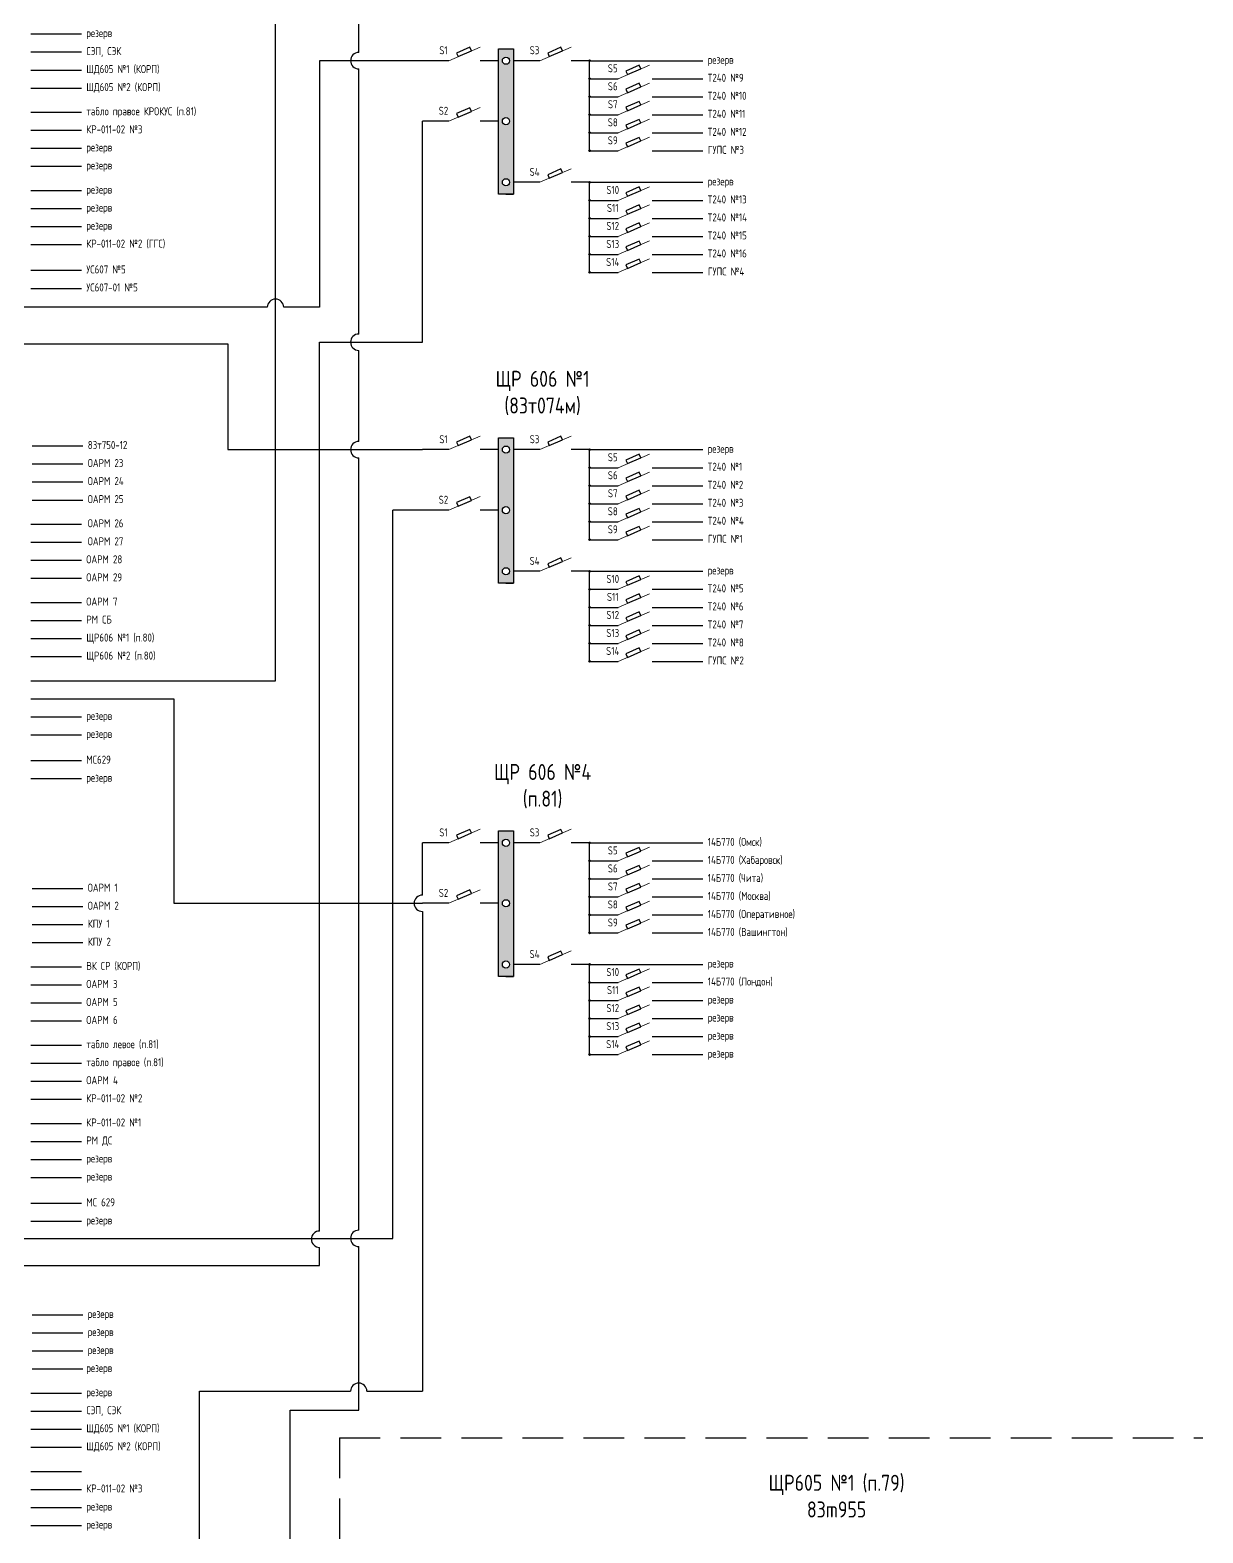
# Model space of a CAD drawing. Header units: millimetres. Extents: x 469 to 670, y 569 to 789.
# Drawn here: x 596.6 to 669.9, y 645.1 to 739 of the extents above; entities that cross this region are included whole.
import ezdxf

# ---------------------------------------------------------------- set-up
doc = ezdxf.new("R2010")
doc.units = ezdxf.units.MM
doc.header["$LTSCALE"] = 0.1
doc.linetypes.add('DASHEDX2', pattern=[38.1, 25.4, -12.7])

msp = doc.modelspace()

# ---------------------------------------------------------------- hatches: boundary and pattern name
h = msp.add_hatch(color=256)
h.paths.add_polyline_path([(626.816, 737.8), (625.885, 737.8), (625.885, 728.71), (626.816, 728.71)])
h.paths.add_polyline_path([(626.577, 729.455, -1), (626.124, 729.455, -1)], flags=16)
h.paths.add_polyline_path([(626.124, 733.276, -1), (626.577, 733.276, -1)], flags=16)
h.paths.add_polyline_path([(626.124, 737.055, -1), (626.577, 737.055, -1)], flags=16)
h = msp.add_hatch(color=256)
h.paths.add_polyline_path([(631.621, 737.055), (631.57, 737.055), (631.57, 737.004, 0.414214)], flags=17)
h.paths.add_polyline_path([(631.52, 737.055, 0.414214), (631.57, 737.004), (631.57, 737.055), (631.621, 737.055, 1)])
h = msp.add_hatch(color=256)
h.paths.add_polyline_path([(631.621, 735.929), (631.57, 735.929), (631.57, 735.879, 0.414214)], flags=17)
h.paths.add_polyline_path([(631.52, 735.929, 0.414214), (631.57, 735.879), (631.57, 735.929), (631.621, 735.929, 1)])
h = msp.add_hatch(color=256)
h.paths.add_polyline_path([(631.621, 734.803), (631.57, 734.803), (631.57, 734.753, 0.414214)], flags=17)
h.paths.add_polyline_path([(631.52, 734.803, 0.414214), (631.57, 734.753), (631.57, 734.803), (631.621, 734.803, 1)])
h = msp.add_hatch(color=256)
h.paths.add_polyline_path([(631.621, 733.678), (631.57, 733.678), (631.57, 733.627, 0.414214)], flags=17)
h.paths.add_polyline_path([(631.52, 733.678, 0.414214), (631.57, 733.627), (631.57, 733.678), (631.621, 733.678, 1)])
h = msp.add_hatch(color=256)
h.paths.add_polyline_path([(631.621, 732.552), (631.57, 732.552), (631.57, 732.502, 0.414214)], flags=17)
h.paths.add_polyline_path([(631.52, 732.552, 0.414214), (631.57, 732.502), (631.57, 732.552), (631.621, 732.552, 1)])
h = msp.add_hatch(color=256)
h.paths.add_polyline_path([(631.621, 731.427), (631.57, 731.427), (631.57, 731.376, 0.414214)], flags=17)
h.paths.add_polyline_path([(631.52, 731.427, 0.414214), (631.57, 731.376), (631.57, 731.427), (631.621, 731.427, 1)])
h = msp.add_hatch(color=256)
h.paths.add_polyline_path([(631.621, 729.455), (631.57, 729.455), (631.57, 729.405, 0.414214)], flags=17)
h.paths.add_polyline_path([(631.52, 729.455, 0.414214), (631.57, 729.405), (631.57, 729.455), (631.621, 729.455, 1)])
h = msp.add_hatch(color=256)
h.paths.add_polyline_path([(631.621, 728.33), (631.57, 728.33), (631.57, 728.28, 0.414214)], flags=17)
h.paths.add_polyline_path([(631.52, 728.33, 0.414214), (631.57, 728.28), (631.57, 728.33), (631.621, 728.33, 1)])
h = msp.add_hatch(color=256)
h.paths.add_polyline_path([(631.621, 727.204), (631.57, 727.204), (631.57, 727.154, 0.414214)], flags=17)
h.paths.add_polyline_path([(631.52, 727.204, 0.414214), (631.57, 727.154), (631.57, 727.204), (631.621, 727.204, 1)])
h = msp.add_hatch(color=256)
h.paths.add_polyline_path([(631.621, 726.079), (631.57, 726.079), (631.57, 726.028, 0.414214)], flags=17)
h.paths.add_polyline_path([(631.52, 726.079, 0.414214), (631.57, 726.028), (631.57, 726.079), (631.621, 726.079, 1)])
h = msp.add_hatch(color=256)
h.paths.add_polyline_path([(631.621, 724.953), (631.57, 724.953), (631.57, 724.903, 0.414214)], flags=17)
h.paths.add_polyline_path([(631.52, 724.953, 0.414214), (631.57, 724.903), (631.57, 724.953), (631.621, 724.953, 1)])
h = msp.add_hatch(color=256)
h.paths.add_polyline_path([(631.621, 723.827), (631.57, 723.827), (631.57, 723.777, 0.414214)], flags=17)
h.paths.add_polyline_path([(631.52, 723.827, 0.414214), (631.57, 723.777), (631.57, 723.827), (631.621, 723.827, 1)])
h = msp.add_hatch(color=256)
h.paths.add_polyline_path([(626.816, 713.5), (625.885, 713.5), (625.885, 704.411), (626.816, 704.411)])
h.paths.add_polyline_path([(626.577, 705.156, -1), (626.124, 705.156, -1)], flags=16)
h.paths.add_polyline_path([(626.124, 708.976, -1), (626.577, 708.976, -1)], flags=16)
h.paths.add_polyline_path([(626.124, 712.755, -1), (626.577, 712.755, -1)], flags=16)
h = msp.add_hatch(color=256)
h.paths.add_polyline_path([(631.621, 712.755), (631.57, 712.755), (631.57, 712.705, 0.414214)], flags=17)
h.paths.add_polyline_path([(631.52, 712.755, 0.414214), (631.57, 712.705), (631.57, 712.755), (631.621, 712.755, 1)])
h = msp.add_hatch(color=256)
h.paths.add_polyline_path([(631.621, 711.629), (631.57, 711.629), (631.57, 711.579, 0.414214)], flags=17)
h.paths.add_polyline_path([(631.52, 711.629, 0.414214), (631.57, 711.579), (631.57, 711.629), (631.621, 711.629, 1)])
h = msp.add_hatch(color=256)
h.paths.add_polyline_path([(631.621, 710.504), (631.57, 710.504), (631.57, 710.453, 0.414214)], flags=17)
h.paths.add_polyline_path([(631.52, 710.504, 0.414214), (631.57, 710.453), (631.57, 710.504), (631.621, 710.504, 1)])
h = msp.add_hatch(color=256)
h.paths.add_polyline_path([(631.621, 709.378), (631.57, 709.378), (631.57, 709.328, 0.414214)], flags=17)
h.paths.add_polyline_path([(631.52, 709.378, 0.414214), (631.57, 709.328), (631.57, 709.378), (631.621, 709.378, 1)])
h = msp.add_hatch(color=256)
h.paths.add_polyline_path([(631.621, 708.253), (631.57, 708.253), (631.57, 708.202, 0.414214)], flags=17)
h.paths.add_polyline_path([(631.52, 708.253, 0.414214), (631.57, 708.202), (631.57, 708.253), (631.621, 708.253, 1)])
h = msp.add_hatch(color=256)
h.paths.add_polyline_path([(631.621, 707.127), (631.57, 707.127), (631.57, 707.077, 0.414214)], flags=17)
h.paths.add_polyline_path([(631.52, 707.127, 0.414214), (631.57, 707.077), (631.57, 707.127), (631.621, 707.127, 1)])
h = msp.add_hatch(color=256)
h.paths.add_polyline_path([(631.621, 705.156), (631.57, 705.156), (631.57, 705.106, 0.414214)], flags=17)
h.paths.add_polyline_path([(631.52, 705.156, 0.414214), (631.57, 705.106), (631.57, 705.156), (631.621, 705.156, 1)])
h = msp.add_hatch(color=256)
h.paths.add_polyline_path([(631.621, 704.03), (631.57, 704.03), (631.57, 703.98, 0.414214)], flags=17)
h.paths.add_polyline_path([(631.52, 704.03, 0.414214), (631.57, 703.98), (631.57, 704.03), (631.621, 704.03, 1)])
h = msp.add_hatch(color=256)
h.paths.add_polyline_path([(631.621, 702.905), (631.57, 702.905), (631.57, 702.854, 0.414214)], flags=17)
h.paths.add_polyline_path([(631.52, 702.905, 0.414214), (631.57, 702.854), (631.57, 702.905), (631.621, 702.905, 1)])
h = msp.add_hatch(color=256)
h.paths.add_polyline_path([(631.621, 701.779), (631.57, 701.779), (631.57, 701.729, 0.414214)], flags=17)
h.paths.add_polyline_path([(631.52, 701.779, 0.414214), (631.57, 701.729), (631.57, 701.779), (631.621, 701.779, 1)])
h = msp.add_hatch(color=256)
h.paths.add_polyline_path([(631.621, 700.653), (631.57, 700.653), (631.57, 700.603, 0.414214)], flags=17)
h.paths.add_polyline_path([(631.52, 700.653, 0.414214), (631.57, 700.603), (631.57, 700.653), (631.621, 700.653, 1)])
h = msp.add_hatch(color=256)
h.paths.add_polyline_path([(631.621, 699.528), (631.57, 699.528), (631.57, 699.478, 0.414214)], flags=17)
h.paths.add_polyline_path([(631.52, 699.528, 0.414214), (631.57, 699.478), (631.57, 699.528), (631.621, 699.528, 1)])
h = msp.add_hatch(color=256)
h.paths.add_polyline_path([(626.816, 688.94), (625.885, 688.94), (625.885, 679.851), (626.816, 679.851)])
h.paths.add_polyline_path([(626.577, 680.596, -1), (626.124, 680.596, -1)], flags=16)
h.paths.add_polyline_path([(626.124, 684.416, -1), (626.577, 684.416, -1)], flags=16)
h.paths.add_polyline_path([(626.124, 688.195, -1), (626.577, 688.195, -1)], flags=16)
h = msp.add_hatch(color=256)
h.paths.add_polyline_path([(631.621, 688.195), (631.57, 688.195), (631.57, 688.145, 0.414214)], flags=17)
h.paths.add_polyline_path([(631.52, 688.195, 0.414214), (631.57, 688.145), (631.57, 688.195), (631.621, 688.195, 1)])
h = msp.add_hatch(color=256)
h.paths.add_polyline_path([(631.621, 687.069), (631.57, 687.069), (631.57, 687.019, 0.414214)], flags=17)
h.paths.add_polyline_path([(631.52, 687.069, 0.414214), (631.57, 687.019), (631.57, 687.069), (631.621, 687.069, 1)])
h = msp.add_hatch(color=256)
h.paths.add_polyline_path([(631.621, 685.944), (631.57, 685.944), (631.57, 685.894, 0.414214)], flags=17)
h.paths.add_polyline_path([(631.52, 685.944, 0.414214), (631.57, 685.894), (631.57, 685.944), (631.621, 685.944, 1)])
h = msp.add_hatch(color=256)
h.paths.add_polyline_path([(631.621, 684.818), (631.57, 684.818), (631.57, 684.768, 0.414214)], flags=17)
h.paths.add_polyline_path([(631.52, 684.818, 0.414214), (631.57, 684.768), (631.57, 684.818), (631.621, 684.818, 1)])
h = msp.add_hatch(color=256)
h.paths.add_polyline_path([(631.621, 683.693), (631.57, 683.693), (631.57, 683.642, 0.414214)], flags=17)
h.paths.add_polyline_path([(631.52, 683.693, 0.414214), (631.57, 683.642), (631.57, 683.693), (631.621, 683.693, 1)])
h = msp.add_hatch(color=256)
h.paths.add_polyline_path([(631.621, 682.567), (631.57, 682.567), (631.57, 682.517, 0.414214)], flags=17)
h.paths.add_polyline_path([(631.52, 682.567, 0.414214), (631.57, 682.517), (631.57, 682.567), (631.621, 682.567, 1)])
h = msp.add_hatch(color=256)
h.paths.add_polyline_path([(631.621, 680.596), (631.57, 680.596), (631.57, 680.546, 0.414214)], flags=17)
h.paths.add_polyline_path([(631.52, 680.596, 0.414214), (631.57, 680.546), (631.57, 680.596), (631.621, 680.596, 1)])
h = msp.add_hatch(color=256)
h.paths.add_polyline_path([(631.621, 679.47), (631.57, 679.47), (631.57, 679.42, 0.414214)], flags=17)
h.paths.add_polyline_path([(631.52, 679.47, 0.414214), (631.57, 679.42), (631.57, 679.47), (631.621, 679.47, 1)])
h = msp.add_hatch(color=256)
h.paths.add_polyline_path([(631.621, 678.345), (631.57, 678.345), (631.57, 678.294, 0.414214)], flags=17)
h.paths.add_polyline_path([(631.52, 678.345, 0.414214), (631.57, 678.294), (631.57, 678.345), (631.621, 678.345, 1)])
h = msp.add_hatch(color=256)
h.paths.add_polyline_path([(631.621, 677.219), (631.57, 677.219), (631.57, 677.169, 0.414214)], flags=17)
h.paths.add_polyline_path([(631.52, 677.219, 0.414214), (631.57, 677.169), (631.57, 677.219), (631.621, 677.219, 1)])
h = msp.add_hatch(color=256)
h.paths.add_polyline_path([(631.621, 676.093), (631.57, 676.093), (631.57, 676.043, 0.414214)], flags=17)
h.paths.add_polyline_path([(631.52, 676.093, 0.414214), (631.57, 676.043), (631.57, 676.093), (631.621, 676.093, 1)])
h = msp.add_hatch(color=256)
h.paths.add_polyline_path([(631.621, 674.968), (631.57, 674.968), (631.57, 674.918, 0.414214)], flags=17)
h.paths.add_polyline_path([(631.52, 674.968, 0.414214), (631.57, 674.918), (631.57, 674.968), (631.621, 674.968, 1)])

# ---------------------------------------------------------------- linework, layer by layer
for p, q in [((611.963, 698.321), (611.963, 760.291)), ((617.159, 737.565), (617.159, 756.512)), ((596.685, 738.723), (599.854, 738.723)), ((596.685, 737.598), (599.854, 737.598)), ((621.13, 737.055), (614.711, 737.055)), ((614.711, 737.055), (614.711, 721.65)), ((622.788, 737.055), (621.13, 737.055)), ((625.885, 737.055), (624.737, 737.055)), ((628.474, 737.055), (626.816, 737.055)), ((631.57, 737.055), (630.423, 737.055)), ((631.57, 731.427), (631.57, 737.055)), ((631.57, 737.055), (638.649, 737.055)), ((596.685, 736.472), (599.854, 736.472)), ((617.159, 719.979), (617.159, 736.544)), ((596.685, 735.347), (599.854, 735.347)), ((631.57, 735.929), (633.355, 735.929)), ((635.481, 735.929), (638.649, 735.929)), ((631.57, 734.803), (633.355, 734.803)), ((635.481, 734.803), (638.649, 734.803)), ((596.685, 733.835), (599.854, 733.835)), ((622.788, 733.276), (621.13, 733.276)), ((621.13, 719.468), (621.13, 733.276)), ((625.885, 733.276), (624.737, 733.276)), ((631.57, 733.678), (633.355, 733.678)), ((635.481, 733.678), (638.649, 733.678)), ((596.685, 732.709), (599.854, 732.709)), ((631.57, 732.552), (633.355, 732.552)), ((635.481, 732.552), (638.649, 732.552)), ((596.685, 731.584), (599.854, 731.584)), ((631.57, 731.427), (633.355, 731.427)), ((635.481, 731.427), (638.649, 731.427)), ((596.685, 730.458), (599.854, 730.458)), ((596.685, 728.946), (599.854, 728.946)), ((626.816, 728.71), (625.885, 728.71)), ((626.35, 728.71), (626.816, 728.71)), ((628.474, 729.455), (626.816, 729.455)), ((631.57, 729.455), (630.423, 729.455)), ((631.57, 723.827), (631.57, 729.455)), ((631.57, 729.455), (638.649, 729.455)), ((596.685, 727.82), (599.854, 727.82)), ((631.57, 728.33), (633.355, 728.33)), ((635.481, 728.33), (638.649, 728.33)), ((596.685, 726.695), (599.854, 726.695)), ((631.57, 727.204), (633.355, 727.204)), ((635.481, 727.204), (638.649, 727.204)), ((631.57, 726.079), (633.355, 726.079)), ((635.481, 726.079), (638.649, 726.079)), ((596.685, 725.569), (599.854, 725.569)), ((631.57, 724.953), (633.355, 724.953)), ((635.481, 724.953), (638.649, 724.953)), ((596.685, 723.958), (599.854, 723.958)), ((631.57, 723.827), (633.355, 723.827)), ((635.481, 723.827), (638.649, 723.827)), ((596.685, 722.832), (599.854, 722.832)), ((611.452, 721.65), (580.864, 721.65)), ((614.711, 721.65), (612.474, 721.65)), ((580.864, 719.375), (608.997, 719.375)), ((608.997, 719.375), (608.997, 712.755)), ((614.711, 719.468), (621.13, 719.468)), ((614.711, 663.943), (614.711, 719.468)), ((617.159, 713.266), (617.159, 718.958)), ((596.774, 712.987), (599.942, 712.987)), ((608.997, 712.755), (621.13, 712.755)), ((622.788, 712.755), (621.13, 712.755)), ((625.885, 712.755), (624.737, 712.755)), ((628.474, 712.755), (626.816, 712.755)), ((631.57, 712.755), (630.423, 712.755)), ((631.57, 707.127), (631.57, 712.755)), ((631.57, 712.755), (638.649, 712.755)), ((596.774, 711.861), (599.942, 711.861)), ((617.159, 663.995), (617.159, 712.244)), ((596.774, 710.736), (599.942, 710.736)), ((631.57, 711.629), (633.355, 711.629)), ((635.481, 711.629), (638.649, 711.629)), ((631.57, 710.504), (633.355, 710.504)), ((635.481, 710.504), (638.649, 710.504)), ((596.774, 709.61), (599.942, 709.61)), ((619.287, 663.484), (619.287, 708.976)), ((621.13, 708.976), (619.287, 708.976)), ((622.788, 708.976), (621.13, 708.976)), ((625.885, 708.976), (624.737, 708.976)), ((631.57, 709.378), (633.355, 709.378)), ((635.481, 709.378), (638.649, 709.378)), ((596.685, 708.098), (599.854, 708.098)), ((631.57, 708.253), (633.355, 708.253)), ((635.481, 708.253), (638.649, 708.253)), ((596.685, 706.973), (599.854, 706.973)), ((631.57, 707.127), (633.355, 707.127)), ((635.481, 707.127), (638.649, 707.127)), ((596.685, 705.847), (599.854, 705.847)), ((628.474, 705.156), (626.816, 705.156)), ((631.57, 705.156), (630.423, 705.156)), ((631.57, 699.528), (631.57, 705.156)), ((631.57, 705.156), (638.649, 705.156)), ((596.685, 704.721), (599.854, 704.721)), ((626.816, 704.411), (625.885, 704.411)), ((626.35, 704.411), (626.816, 704.411)), ((596.685, 703.21), (599.854, 703.21)), ((631.57, 704.03), (633.355, 704.03)), ((635.481, 704.03), (638.649, 704.03)), ((631.57, 702.905), (633.355, 702.905)), ((635.481, 702.905), (638.649, 702.905)), ((596.685, 702.084), (599.854, 702.084)), ((631.57, 701.779), (633.355, 701.779)), ((635.481, 701.779), (638.649, 701.779)), ((596.685, 700.958), (599.854, 700.958)), ((631.57, 700.653), (633.355, 700.653)), ((635.481, 700.653), (638.649, 700.653)), ((596.685, 699.833), (599.854, 699.833)), ((631.57, 699.528), (633.355, 699.528)), ((635.481, 699.528), (638.649, 699.528)), ((596.685, 698.321), (599.854, 698.321)), ((599.854, 698.321), (609.508, 698.321)), ((609.508, 698.321), (611.963, 698.321)), ((596.685, 697.195), (599.854, 697.195)), ((599.854, 697.195), (605.614, 697.195)), ((605.614, 697.195), (605.614, 684.416)), ((596.685, 696.07), (599.854, 696.07)), ((596.685, 694.944), (599.854, 694.944)), ((596.685, 693.333), (599.854, 693.333)), ((596.685, 692.207), (599.854, 692.207)), ((622.788, 688.195), (621.13, 688.195)), ((621.13, 688.195), (621.13, 688.195)), ((621.13, 684.927), (621.13, 688.195)), ((625.885, 688.195), (624.737, 688.195)), ((628.474, 688.195), (626.816, 688.195)), ((631.57, 688.195), (630.423, 688.195)), ((631.57, 682.567), (631.57, 688.195)), ((631.57, 688.195), (638.649, 688.195)), ((631.57, 687.069), (633.355, 687.069)), ((635.481, 687.069), (638.649, 687.069)), ((631.57, 685.944), (633.355, 685.944)), ((635.481, 685.944), (638.649, 685.944)), ((596.774, 685.335), (599.942, 685.335)), ((631.57, 684.818), (633.355, 684.818)), ((635.481, 684.818), (638.649, 684.818)), ((596.774, 684.209), (599.942, 684.209)), ((605.614, 684.416), (621.13, 684.416)), ((622.788, 684.416), (621.13, 684.416)), ((621.13, 683.905), (621.13, 653.931)), ((625.885, 684.416), (624.737, 684.416)), ((631.57, 683.693), (633.355, 683.693)), ((635.481, 683.693), (638.649, 683.693)), ((596.774, 683.084), (599.942, 683.084)), ((631.57, 682.567), (633.355, 682.567)), ((635.481, 682.567), (638.649, 682.567)), ((596.774, 681.958), (599.942, 681.958)), ((596.685, 680.446), (599.854, 680.446)), ((626.816, 679.851), (625.885, 679.851)), ((626.35, 679.851), (626.816, 679.851)), ((628.474, 680.596), (626.816, 680.596)), ((631.57, 680.596), (630.423, 680.596)), ((631.57, 674.968), (631.57, 680.596)), ((631.57, 680.596), (638.649, 680.596)), ((596.685, 679.321), (599.854, 679.321)), ((631.57, 679.47), (633.355, 679.47)), ((635.481, 679.47), (638.649, 679.47)), ((596.685, 678.195), (599.854, 678.195)), ((631.57, 678.345), (633.355, 678.345)), ((635.481, 678.345), (638.649, 678.345)), ((596.685, 677.069), (599.854, 677.069)), ((631.57, 677.219), (633.355, 677.219)), ((635.481, 677.219), (638.649, 677.219)), ((631.57, 676.093), (633.355, 676.093)), ((635.481, 676.093), (638.649, 676.093)), ((596.685, 675.557), (599.854, 675.557)), ((596.685, 674.432), (599.854, 674.432)), ((631.57, 674.968), (633.355, 674.968)), ((635.481, 674.968), (638.649, 674.968)), ((596.685, 673.306), (599.854, 673.306)), ((596.685, 672.181), (599.854, 672.181)), ((596.685, 670.669), (599.854, 670.669)), ((596.685, 669.543), (599.854, 669.543)), ((596.685, 668.417), (599.854, 668.417)), ((596.685, 667.292), (599.854, 667.292)), ((596.685, 665.681), (599.854, 665.681)), ((596.685, 664.555), (599.854, 664.555)), ((581.372, 663.484), (619.287, 663.484)), ((614.711, 661.799), (614.711, 662.922)), ((617.159, 652.755), (617.159, 662.974)), ((579.14, 661.799), (614.711, 661.799)), ((596.774, 658.705), (599.942, 658.705)), ((596.774, 657.58), (599.942, 657.58)), ((596.774, 656.454), (599.942, 656.454)), ((596.774, 655.329), (599.942, 655.329)), ((596.685, 653.817), (599.854, 653.817)), ((607.22, 653.931), (616.648, 653.931)), ((607.22, 615.668), (607.22, 653.931)), ((617.669, 653.931), (621.13, 653.931)), ((596.685, 652.691), (599.854, 652.691)), ((612.879, 615.157), (612.879, 652.755)), ((612.879, 652.755), (617.159, 652.755)), ((596.685, 651.566), (599.854, 651.566)), ((596.685, 650.44), (599.854, 650.44)), ((596.685, 648.928), (599.854, 648.928)), ((596.685, 647.802), (599.854, 647.802)), ((596.685, 646.677), (599.854, 646.677)), ((596.685, 645.551), (599.854, 645.551))]:
    msp.add_line(p, q)
at = {"lineweight": 15}
for p, q in [((622.788, 737.055), (624.737, 737.904)), ((628.474, 737.055), (630.423, 737.904)), ((633.355, 735.929), (635.304, 736.778)), ((633.355, 734.803), (635.304, 735.653)), ((633.355, 733.678), (635.304, 734.527)), ((622.788, 733.276), (624.737, 734.125)), ((633.355, 732.552), (635.304, 733.401)), ((633.355, 731.427), (635.304, 732.276)), ((628.474, 729.455), (630.423, 730.305)), ((633.355, 728.33), (635.304, 729.179)), ((633.355, 727.204), (635.304, 728.053)), ((633.355, 726.079), (635.304, 726.928)), ((633.355, 724.953), (635.304, 725.802)), ((633.355, 723.827), (635.304, 724.677)), ((622.788, 712.755), (624.737, 713.604)), ((628.474, 712.755), (630.423, 713.604)), ((633.355, 711.629), (635.304, 712.479)), ((633.355, 710.504), (635.304, 711.353)), ((622.788, 708.976), (624.737, 709.825)), ((633.355, 709.378), (635.304, 710.227)), ((633.355, 708.253), (635.304, 709.102)), ((633.355, 707.127), (635.304, 707.976)), ((628.474, 705.156), (630.423, 706.005)), ((633.355, 704.03), (635.304, 704.879)), ((633.355, 702.905), (635.304, 703.754)), ((633.355, 701.779), (635.304, 702.628)), ((633.355, 700.653), (635.304, 701.503)), ((633.355, 699.528), (635.304, 700.377)), ((622.788, 688.195), (624.737, 689.044)), ((628.474, 688.195), (630.423, 689.044)), ((633.355, 687.069), (635.304, 687.919)), ((633.355, 685.944), (635.304, 686.793)), ((633.355, 684.818), (635.304, 685.667)), ((622.788, 684.416), (624.737, 685.265)), ((633.355, 683.693), (635.304, 684.542)), ((633.355, 682.567), (635.304, 683.416)), ((628.474, 680.596), (630.423, 681.445)), ((633.355, 679.47), (635.304, 680.319)), ((633.355, 678.345), (635.304, 679.194)), ((633.355, 677.219), (635.304, 678.068)), ((633.355, 676.093), (635.304, 676.943)), ((633.355, 674.968), (635.304, 675.817))]:
    msp.add_line(p, q, dxfattribs=at)
at = {"linetype": 'DASHEDX2'}
for q in [(615.955, 590.136), (669.861, 651.034)]:
    msp.add_line((615.955, 651.034), q, dxfattribs=at)
for points in [[(623.367, 737.307), (624.196, 737.668), (624.099, 737.891), (623.27, 737.53)], [(625.885, 737.8), (626.816, 737.8), (626.816, 728.71), (625.885, 728.71)], [(629.052, 737.307), (629.882, 737.668), (629.784, 737.891), (628.955, 737.53)], [(633.934, 736.181), (634.763, 736.542), (634.666, 736.766), (633.836, 736.404)], [(633.934, 735.056), (634.763, 735.417), (634.666, 735.64), (633.836, 735.279)], [(633.934, 733.93), (634.763, 734.291), (634.666, 734.514), (633.836, 734.153)], [(623.367, 733.528), (624.196, 733.889), (624.099, 734.112), (623.27, 733.751)], [(633.934, 732.804), (634.763, 733.166), (634.666, 733.389), (633.836, 733.028)], [(633.934, 731.679), (634.763, 732.04), (634.666, 732.263), (633.836, 731.902)], [(629.052, 729.708), (629.882, 730.069), (629.784, 730.292), (628.955, 729.931)], [(633.934, 728.582), (634.763, 728.943), (634.666, 729.167), (633.836, 728.805)], [(633.934, 727.456), (634.763, 727.818), (634.666, 728.041), (633.836, 727.68)], [(633.934, 726.331), (634.763, 726.692), (634.666, 726.915), (633.836, 726.554)], [(633.934, 725.205), (634.763, 725.566), (634.666, 725.79), (633.836, 725.428)], [(633.934, 724.08), (634.763, 724.441), (634.666, 724.664), (633.836, 724.303)], [(623.367, 713.007), (624.196, 713.368), (624.099, 713.592), (623.27, 713.23)], [(629.052, 713.007), (629.882, 713.368), (629.784, 713.592), (628.955, 713.23)], [(625.885, 713.5), (626.816, 713.5), (626.816, 704.411), (625.885, 704.411)], [(633.934, 711.882), (634.763, 712.243), (634.666, 712.466), (633.836, 712.105)], [(633.934, 710.756), (634.763, 711.117), (634.666, 711.34), (633.836, 710.979)], [(623.367, 709.228), (624.196, 709.589), (624.099, 709.813), (623.27, 709.451)], [(633.934, 709.63), (634.763, 709.992), (634.666, 710.215), (633.836, 709.854)], [(633.934, 708.505), (634.763, 708.866), (634.666, 709.089), (633.836, 708.728)], [(633.934, 707.379), (634.763, 707.74), (634.666, 707.964), (633.836, 707.602)], [(629.052, 705.408), (629.882, 705.769), (629.784, 705.993), (628.955, 705.631)], [(633.934, 704.282), (634.763, 704.644), (634.666, 704.867), (633.836, 704.506)], [(633.934, 703.157), (634.763, 703.518), (634.666, 703.741), (633.836, 703.38)], [(633.934, 702.031), (634.763, 702.392), (634.666, 702.616), (633.836, 702.254)], [(633.934, 700.906), (634.763, 701.267), (634.666, 701.49), (633.836, 701.129)], [(633.934, 699.78), (634.763, 700.141), (634.666, 700.365), (633.836, 700.003)], [(623.367, 688.447), (624.196, 688.809), (624.099, 689.032), (623.27, 688.671)], [(625.885, 688.94), (626.816, 688.94), (626.816, 679.851), (625.885, 679.851)], [(629.052, 688.447), (629.882, 688.809), (629.784, 689.032), (628.955, 688.671)], [(633.934, 687.322), (634.763, 687.683), (634.666, 687.906), (633.836, 687.545)], [(633.934, 686.196), (634.763, 686.557), (634.666, 686.781), (633.836, 686.419)], [(633.934, 685.07), (634.763, 685.432), (634.666, 685.655), (633.836, 685.294)], [(623.367, 684.668), (624.196, 685.029), (624.099, 685.253), (623.27, 684.891)], [(633.934, 683.945), (634.763, 684.306), (634.666, 684.529), (633.836, 684.168)], [(633.934, 682.819), (634.763, 683.18), (634.666, 683.404), (633.836, 683.042)], [(629.052, 680.848), (629.882, 681.209), (629.784, 681.433), (628.955, 681.071)], [(633.934, 679.722), (634.763, 680.084), (634.666, 680.307), (633.836, 679.946)], [(633.934, 678.597), (634.763, 678.958), (634.666, 679.181), (633.836, 678.82)], [(633.934, 677.471), (634.763, 677.833), (634.666, 678.056), (633.836, 677.695)], [(633.934, 676.346), (634.763, 676.707), (634.666, 676.93), (633.836, 676.569)], [(633.934, 675.22), (634.763, 675.581), (634.666, 675.805), (633.836, 675.443)]]:
    msp.add_lwpolyline(points, close=True)
for centre, radius in [((626.35, 737.055), 0.226), ((631.57, 737.055), 0.0503), ((631.57, 735.929), 0.0503), ((631.57, 734.803), 0.0503), ((626.35, 733.276), 0.226), ((631.57, 733.678), 0.0503), ((631.57, 732.552), 0.0503), ((631.57, 731.427), 0.0503), ((626.35, 729.455), 0.226), ((631.57, 729.455), 0.0503), ((631.57, 728.33), 0.0503), ((631.57, 727.204), 0.0503), ((631.57, 726.079), 0.0503), ((631.57, 724.953), 0.0503), ((631.57, 723.827), 0.0503), ((626.35, 712.755), 0.226), ((631.57, 712.755), 0.0503), ((631.57, 711.629), 0.0503), ((631.57, 710.504), 0.0503), ((626.35, 708.976), 0.226), ((631.57, 709.378), 0.0503), ((631.57, 708.253), 0.0503), ((631.57, 707.127), 0.0503), ((626.35, 705.156), 0.226), ((631.57, 705.156), 0.0503), ((631.57, 704.03), 0.0503), ((631.57, 702.905), 0.0503), ((631.57, 701.779), 0.0503), ((631.57, 700.653), 0.0503), ((631.57, 699.528), 0.0503), ((626.35, 688.195), 0.226), ((631.57, 688.195), 0.0503), ((631.57, 687.069), 0.0503), ((631.57, 685.944), 0.0503), ((626.35, 684.416), 0.226), ((631.57, 684.818), 0.0503), ((631.57, 683.693), 0.0503), ((631.57, 682.567), 0.0503), ((626.35, 680.596), 0.226), ((631.57, 680.596), 0.0503), ((631.57, 679.47), 0.0503), ((631.57, 678.345), 0.0503), ((631.57, 677.219), 0.0503), ((631.57, 676.093), 0.0503), ((631.57, 674.968), 0.0503)]:
    msp.add_circle(centre, radius)
for centre, start, end in [((617.159, 737.055), 90, 270), ((611.963, 721.65), 0, 180), ((617.159, 719.468), 90, 270), ((617.159, 712.755), 90, 270), ((621.13, 684.416), 90, 270), ((614.711, 663.433), 90, 270), ((617.159, 663.484), 90, 270), ((617.159, 653.931), 0, 180)]:
    msp.add_arc(centre, 0.511, start, end)

# ---------------------------------------------------------------- texts
for s, insert, char_height, width, attachment_point in [('{\\fGOST|b0|i0|c204|p34;резерв}', (600.155, 739.031), 0.5, 8.14451, 1), ('{\\fGOST|b0|i0|c0|p34;S\\fGOST|b0|i0|c204|p34;1}', (622.449, 737.706), 0.5, 8.14451, 5), ('{\\fGOST|b0|i0|c0|p34;S\\fGOST|b0|i0|c204|p34;3}', (628.134, 737.706), 0.5, 8.14451, 5), ('{\\fGOST|b0|i0|c204|p34;СЭП, СЭК}', (600.155, 737.905), 0.5, 8.14451, 1), ('{\\fGOST|b0|i0|c204|p34;резерв}', (638.951, 737.362), 0.5, 8.14451, 1), ('{\\fGOST|b0|i0|c204|p34;ШД605 №1 (КОРП)}', (600.155, 736.78), 0.5, 8.14451, 1), ('{\\fGOST|b0|i0|c0|p34;S5}', (633.016, 736.58), 0.5, 8.14451, 5), ('{\\fGOST|b0|i0|c204|p34;Т240 №9}', (638.951, 736.236), 0.5, 8.14451, 1), ('{\\fGOST|b0|i0|c204|p34;ШД605 №2 (КОРП)}', (600.155, 735.654), 0.5, 8.14451, 1), ('{\\fGOST|b0|i0|c0|p34;S6}', (633.016, 735.454), 0.5, 8.14451, 5), ('{\\fGOST|b0|i0|c204|p34;табло правое КРОКУС (п.81)}', (600.155, 734.142), 0.5, 8.14451, 1), ('{\\fGOST|b0|i0|c0|p34;S7}', (633.016, 734.329), 0.5, 8.14451, 5), ('{\\fGOST|b0|i0|c204|p34;Т240 №10}', (638.951, 735.111), 0.5, 8.14451, 1), ('{\\fGOST|b0|i0|c0|p34;S\\fGOST|b0|i0|c204|p34;2}', (622.449, 733.927), 0.5, 8.14451, 5), ('{\\fGOST|b0|i0|c0|p34;S8}', (633.016, 733.203), 0.5, 8.14451, 5), ('{\\fGOST|b0|i0|c204|p34;Т240 №11}', (638.951, 733.985), 0.5, 8.14451, 1), ('{\\fGOST|b0|i0|c204|p34;КР-011-02 №3}', (600.155, 733.016), 0.5, 8.14451, 1), ('{\\fGOST|b0|i0|c0|p34;S\\fGOST|b0|i0|c204|p34;9}', (633.016, 732.078), 0.5, 8.14451, 5), ('{\\fGOST|b0|i0|c204|p34;Т240 №12}', (638.951, 732.859), 0.5, 8.14451, 1), ('{\\fGOST|b0|i0|c204|p34;резерв}', (600.155, 731.891), 0.5, 8.14451, 1), ('{\\fGOST|b0|i0|c204|p34;ГУПС №3}', (638.951, 731.734), 0.5, 8.14451, 1), ('{\\fGOST|b0|i0|c204|p34;резерв}', (600.155, 730.765), 0.5, 8.14451, 1), ('{\\fGOST|b0|i0|c0|p34;S\\fGOST|b0|i0|c204|p34;4}', (628.134, 730.106), 0.5, 8.14451, 5), ('{\\fGOST|b0|i0|c204|p34;резерв}', (638.951, 729.763), 0.5, 8.14451, 1), ('{\\fGOST|b0|i0|c204|p34;резерв}', (600.155, 729.253), 0.5, 8.14451, 1), ('{\\fGOST|b0|i0|c0|p34;S\\fGOST|b0|i0|c204|p34;10}', (633.016, 728.981), 0.5, 8.14451, 5), ('{\\fGOST|b0|i0|c204|p34;Т240 №13}', (638.951, 728.637), 0.5, 8.14451, 1), ('{\\fGOST|b0|i0|c204|p34;резерв}', (600.155, 728.128), 0.5, 8.14451, 1), ('{\\fGOST|b0|i0|c0|p34;S\\fGOST|b0|i0|c204|p34;11}', (633.016, 727.855), 0.5, 8.14451, 5), ('{\\fGOST|b0|i0|c204|p34;резерв}', (600.155, 727.002), 0.5, 8.14451, 1), ('{\\fGOST|b0|i0|c0|p34;S\\fGOST|b0|i0|c204|p34;12}', (633.016, 726.73), 0.5, 8.14451, 5), ('{\\fGOST|b0|i0|c204|p34;Т240 №14}', (638.951, 727.512), 0.5, 8.14451, 1), ('{\\fGOST|b0|i0|c204|p34;КР-011-02 №2 (ГГС)}', (600.155, 725.877), 0.5, 8.14451, 1), ('{\\fGOST|b0|i0|c0|p34;S\\fGOST|b0|i0|c204|p34;13}', (633.016, 725.604), 0.5, 8.14451, 5), ('{\\fGOST|b0|i0|c204|p34;Т240 №15}', (638.951, 726.386), 0.5, 8.14451, 1), ('{\\fGOST|b0|i0|c204|p34;Т240 №16}', (638.951, 725.26), 0.5, 8.14451, 1), ('{\\fGOST|b0|i0|c204|p34;УС607 №5}', (600.155, 724.265), 0.5, 8.14451, 1), ('{\\fGOST|b0|i0|c0|p34;S\\fGOST|b0|i0|c204|p34;14}', (633.016, 724.478), 0.5, 8.14451, 5), ('{\\fGOST|b0|i0|c204|p34;ГУПС №4}', (638.951, 724.135), 0.5, 8.14451, 1), ('{\\fGOST|b0|i0|c204|p34;УС607-01 №5}', (600.155, 723.14), 0.5, 8.14451, 1), ('{\\fGOST|b0|i0|c204|p34;ЩР 606 №1 (83т074м)}', (628.636, 716.297), 1, 9.68531, 5), ('{\\fGOST|b0|i0|c0|p34;S\\fGOST|b0|i0|c204|p34;1}', (622.449, 713.406), 0.5, 8.14451, 5), ('{\\fGOST|b0|i0|c0|p34;S\\fGOST|b0|i0|c204|p34;3}', (628.134, 713.406), 0.5, 8.14451, 5), ('{\\fGOST|b0|i0|c204|p34;83т750-12}', (600.244, 713.294), 0.5, 8.14451, 1), ('{\\fGOST|b0|i0|c204|p34;резерв}', (638.951, 713.062), 0.5, 8.14451, 1), ('{\\fGOST|b0|i0|c204|p34;ОАРМ 23}', (600.244, 712.169), 0.5, 8.14451, 1), ('{\\fGOST|b0|i0|c0|p34;S5}', (633.016, 712.28), 0.5, 8.14451, 5), ('{\\fGOST|b0|i0|c204|p34;Т240 №1}', (638.951, 711.937), 0.5, 8.14451, 1), ('{\\fGOST|b0|i0|c204|p34;ОАРМ 24}', (600.244, 711.043), 0.5, 8.14451, 1), ('{\\fGOST|b0|i0|c0|p34;S6}', (633.016, 711.155), 0.5, 8.14451, 5), ('{\\fGOST|b0|i0|c204|p34;Т240 №2}', (638.951, 710.811), 0.5, 8.14451, 1), ('{\\fGOST|b0|i0|c204|p34;ОАРМ 25}', (600.244, 709.917), 0.5, 8.14451, 1), ('{\\fGOST|b0|i0|c0|p34;S\\fGOST|b0|i0|c204|p34;2}', (622.449, 709.627), 0.5, 8.14451, 5), ('{\\fGOST|b0|i0|c0|p34;S7}', (633.016, 710.029), 0.5, 8.14451, 5), ('{\\fGOST|b0|i0|c0|p34;S8}', (633.016, 708.904), 0.5, 8.14451, 5), ('{\\fGOST|b0|i0|c204|p34;Т240 №3}', (638.951, 709.686), 0.5, 8.14451, 1), ('{\\fGOST|b0|i0|c204|p34;ОАРМ 26}', (600.244, 708.406), 0.5, 8.14451, 1), ('{\\fGOST|b0|i0|c0|p34;S\\fGOST|b0|i0|c204|p34;9}', (633.016, 707.778), 0.5, 8.14451, 5), ('{\\fGOST|b0|i0|c204|p34;Т240 №4}', (638.951, 708.56), 0.5, 8.14451, 1), ('{\\fGOST|b0|i0|c204|p34;ОАРМ 27}', (600.244, 707.28), 0.5, 8.14451, 1), ('{\\fGOST|b0|i0|c204|p34;ГУПС №1}', (638.951, 707.434), 0.5, 8.14451, 1), ('{\\fGOST|b0|i0|c204|p34;ОАРМ 28}', (600.155, 706.154), 0.5, 8.14451, 1), ('{\\fGOST|b0|i0|c0|p34;S\\fGOST|b0|i0|c204|p34;4}', (628.134, 705.807), 0.5, 8.14451, 5), ('{\\fGOST|b0|i0|c204|p34;резерв}', (638.951, 705.463), 0.5, 8.14451, 1), ('{\\fGOST|b0|i0|c204|p34;ОАРМ 29}', (600.155, 705.029), 0.5, 8.14451, 1), ('{\\fGOST|b0|i0|c0|p34;S\\fGOST|b0|i0|c204|p34;10}', (633.016, 704.681), 0.5, 8.14451, 5), ('{\\fGOST|b0|i0|c204|p34;Т240 №5}', (638.951, 704.338), 0.5, 8.14451, 1), ('{\\fGOST|b0|i0|c204|p34;ОАРМ 7}', (600.155, 703.517), 0.5, 8.14451, 1), ('{\\fGOST|b0|i0|c0|p34;S\\fGOST|b0|i0|c204|p34;11}', (633.016, 703.556), 0.5, 8.14451, 5), ('{\\fGOST|b0|i0|c204|p34;Т240 №6}', (638.951, 703.212), 0.5, 8.14451, 1), ('{\\fGOST|b0|i0|c204|p34;РМ СБ}', (600.155, 702.391), 0.5, 8.14451, 1), ('{\\fGOST|b0|i0|c0|p34;S\\fGOST|b0|i0|c204|p34;12}', (633.016, 702.43), 0.5, 8.14451, 5), ('{\\fGOST|b0|i0|c0|p34;S\\fGOST|b0|i0|c204|p34;13}', (633.016, 701.304), 0.5, 8.14451, 5), ('{\\fGOST|b0|i0|c204|p34;Т240 №7}', (638.951, 702.086), 0.5, 8.14451, 1), ('{\\fGOST|b0|i0|c204|p34;ЩР606 №1 (п.80)}', (600.155, 701.266), 0.5, 8.14451, 1), ('{\\fGOST|b0|i0|c0|p34;S\\fGOST|b0|i0|c204|p34;14}', (633.016, 700.179), 0.5, 8.14451, 5), ('{\\fGOST|b0|i0|c204|p34;Т240 №8}', (638.951, 700.961), 0.5, 8.14451, 1), ('{\\fGOST|b0|i0|c204|p34;ЩР606 №2 (п.80)}', (600.155, 700.14), 0.5, 8.14451, 1), ('{\\fGOST|b0|i0|c204|p34;ГУПС №2}', (638.951, 699.835), 0.5, 8.14451, 1), ('{\\fGOST|b0|i0|c204|p34;резерв}', (600.155, 696.377), 0.5, 8.14451, 1), ('{\\fGOST|b0|i0|c204|p34;резерв}', (600.155, 695.251), 0.5, 8.14451, 1), ('{\\fGOST|b0|i0|c204|p34;МС629}', (600.155, 693.64), 0.5, 8.14451, 1), ('{\\fGOST|b0|i0|c204|p34;ЩР 606 №4\\P(п.81)}', (628.636, 691.737), 1, 9.68531, 5), ('{\\fGOST|b0|i0|c204|p34;резерв}', (600.155, 692.514), 0.5, 8.14451, 1), ('{\\fGOST|b0|i0|c0|p34;S\\fGOST|b0|i0|c204|p34;1}', (622.449, 688.846), 0.5, 8.14451, 5), ('{\\fGOST|b0|i0|c0|p34;S\\fGOST|b0|i0|c204|p34;3}', (628.134, 688.846), 0.5, 8.14451, 5), ('{\\fGOST|b0|i0|c204|p34;14Б770 (Омск)}', (638.951, 688.502), 0.5, 8.14451, 1), ('{\\fGOST|b0|i0|c0|p34;S5}', (633.016, 687.72), 0.5, 8.14451, 5), ('{\\fGOST|b0|i0|c204|p34;14Б770 (Хабаровск)}', (638.951, 687.377), 0.5, 8.14451, 1), ('{\\fGOST|b0|i0|c0|p34;S6}', (633.016, 686.595), 0.5, 8.14451, 5), ('{\\fGOST|b0|i0|c204|p34;14Б770 (Чита)}', (638.951, 686.251), 0.5, 8.14451, 1), ('{\\fGOST|b0|i0|c204|p34;ОАРМ 1}', (600.244, 685.642), 0.5, 8.14451, 1), ('{\\fGOST|b0|i0|c0|p34;S7}', (633.016, 685.469), 0.5, 8.14451, 5), ('{\\fGOST|b0|i0|c204|p34;ОАРМ 2}', (600.244, 684.517), 0.5, 8.14451, 1), ('{\\fGOST|b0|i0|c0|p34;S\\fGOST|b0|i0|c204|p34;2}', (622.449, 685.067), 0.5, 8.14451, 5), ('{\\fGOST|b0|i0|c0|p34;S8}', (633.016, 684.344), 0.5, 8.14451, 5), ('{\\fGOST|b0|i0|c204|p34;14Б770 (Москва)}', (638.951, 685.126), 0.5, 8.14451, 1), ('{\\fGOST|b0|i0|c204|p34;14Б770 (Оперативное)}', (638.951, 684), 0.5, 8.14451, 1), ('{\\fGOST|b0|i0|c204|p34;КПУ 1}', (600.244, 683.391), 0.5, 8.14451, 1), ('{\\fGOST|b0|i0|c0|p34;S\\fGOST|b0|i0|c204|p34;9}', (633.016, 683.218), 0.5, 8.14451, 5), ('{\\fGOST|b0|i0|c204|p34;14Б770 (Вашингтон)}', (638.951, 682.874), 0.5, 8.14451, 1), ('{\\fGOST|b0|i0|c204|p34;КПУ 2}', (600.244, 682.265), 0.5, 8.14451, 1), ('{\\fGOST|b0|i0|c204|p34;ВК СР (КОРП)}', (600.155, 680.753), 0.5, 8.14451, 1), ('{\\fGOST|b0|i0|c0|p34;S\\fGOST|b0|i0|c204|p34;4}', (628.134, 681.247), 0.5, 8.14451, 5), ('{\\fGOST|b0|i0|c204|p34;резерв}', (638.951, 680.903), 0.5, 8.14451, 1), ('{\\fGOST|b0|i0|c0|p34;S\\fGOST|b0|i0|c204|p34;10}', (633.016, 680.121), 0.5, 8.14451, 5), ('{\\fGOST|b0|i0|c204|p34;14Б770 (Лондон)}', (638.951, 679.778), 0.5, 8.14451, 1), ('{\\fGOST|b0|i0|c204|p34;ОАРМ 3}', (600.155, 679.628), 0.5, 8.14451, 1), ('{\\fGOST|b0|i0|c0|p34;S\\fGOST|b0|i0|c204|p34;11}', (633.016, 678.996), 0.5, 8.14451, 5), ('{\\fGOST|b0|i0|c204|p34;ОАРМ 5}', (600.155, 678.502), 0.5, 8.14451, 1), ('{\\fGOST|b0|i0|c0|p34;S\\fGOST|b0|i0|c204|p34;12}', (633.016, 677.87), 0.5, 8.14451, 5), ('{\\fGOST|b0|i0|c204|p34;резерв}', (638.951, 678.652), 0.5, 8.14451, 1), ('{\\fGOST|b0|i0|c204|p34;ОАРМ 6}', (600.155, 677.377), 0.5, 8.14451, 1), ('{\\fGOST|b0|i0|c0|p34;S\\fGOST|b0|i0|c204|p34;13}', (633.016, 676.744), 0.5, 8.14451, 5), ('{\\fGOST|b0|i0|c204|p34;резерв}', (638.951, 677.526), 0.5, 8.14451, 1), ('{\\fGOST|b0|i0|c204|p34;резерв}', (638.951, 676.401), 0.5, 8.14451, 1), ('{\\fGOST|b0|i0|c204|p34;табло левое (п.81)}', (600.155, 675.865), 0.5, 8.14451, 1), ('{\\fGOST|b0|i0|c0|p34;S\\fGOST|b0|i0|c204|p34;14}', (633.016, 675.619), 0.5, 8.14451, 5), ('{\\fGOST|b0|i0|c204|p34;резерв}', (638.951, 675.275), 0.5, 8.14451, 1), ('{\\fGOST|b0|i0|c204|p34;табло правое (п.81)}', (600.155, 674.739), 0.5, 8.14451, 1), ('{\\fGOST|b0|i0|c204|p34;ОАРМ 4}', (600.155, 673.614), 0.5, 8.14451, 1), ('{\\fGOST|b0|i0|c204|p34;КР-011-02 №2}', (600.155, 672.488), 0.5, 8.14451, 1), ('{\\fGOST|b0|i0|c204|p34;КР-011-02 №1}', (600.155, 670.976), 0.5, 8.14451, 1), ('{\\fGOST|b0|i0|c204|p34;РМ ДС}', (600.155, 669.85), 0.5, 8.14451, 1), ('{\\fGOST|b0|i0|c204|p34;резерв}', (600.155, 668.725), 0.5, 8.14451, 1), ('{\\fGOST|b0|i0|c204|p34;резерв}', (600.155, 667.599), 0.5, 8.14451, 1), ('{\\fGOST|b0|i0|c204|p34;МС 629}', (600.155, 665.988), 0.5, 8.14451, 1), ('{\\fGOST|b0|i0|c204|p34;резерв}', (600.155, 664.862), 0.5, 8.14451, 1), ('{\\fGOST|b0|i0|c204|p34;резерв}', (600.244, 659.013), 0.5, 8.14451, 1), ('{\\fGOST|b0|i0|c204|p34;резерв}', (600.244, 657.887), 0.5, 8.14451, 1), ('{\\fGOST|b0|i0|c204|p34;резерв}', (600.244, 656.762), 0.5, 8.14451, 1), ('{\\fGOST|b0|i0|c204|p34;резерв}', (600.155, 655.636), 0.5, 8.14451, 1), ('{\\fGOST|b0|i0|c204|p34;резерв}', (600.155, 654.124), 0.5, 8.14451, 1), ('{\\fGOST|b0|i0|c204|p34;СЭП, СЭК}', (600.155, 652.999), 0.5, 8.14451, 1), ('{\\fGOST|b0|i0|c204|p34;ШД605 №1 (КОРП)}', (600.155, 651.873), 0.5, 8.14451, 1), ('{\\fGOST|b0|i0|c204|p34;ШД605 №2 (КОРП)}', (600.155, 650.747), 0.5, 8.14451, 1), ('{\\fGOST|b0|i0|c204|p34;ЩР605 №1 (п.79)\\P83m955}', (646.991, 647.383), 1, 9.68531, 5), ('{\\fGOST|b0|i0|c204|p34;КР-011-02 №3}', (600.155, 648.11), 0.5, 8.14451, 1), ('{\\fGOST|b0|i0|c204|p34;резерв}', (600.155, 646.984), 0.5, 8.14451, 1), ('{\\fGOST|b0|i0|c204|p34;резерв}', (600.155, 645.859), 0.5, 8.14451, 1)]:
    msp.add_mtext(s, dxfattribs=dict(insert=insert, char_height=char_height, width=width, attachment_point=attachment_point))

doc.saveas('drawing.dxf')
